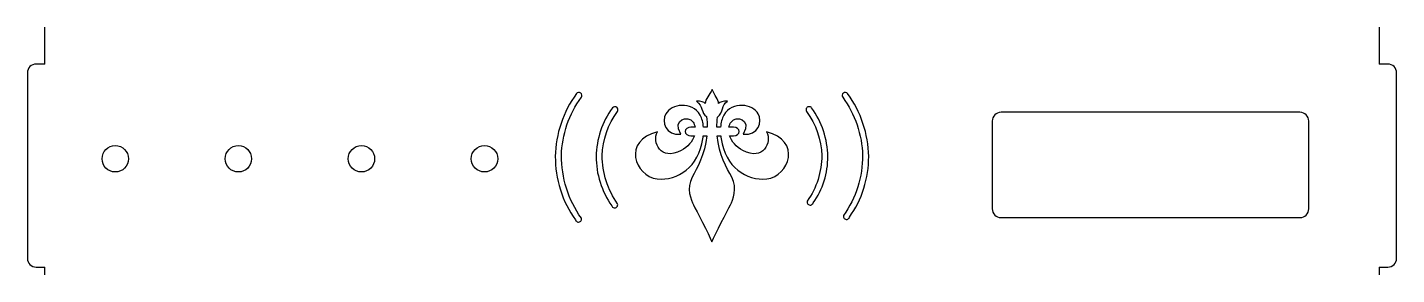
# Model space of a CAD drawing. Extents: x -13.2 to 6.2, y 7.9 to 11.4.
import ezdxf

# ---------------------------------------------------------------- set-up
doc = ezdxf.new("R2010")
doc.units = 0
doc.layers.get('0').update_dxf_attribs({"linetype": 'CONTINUOUS'})

msp = doc.modelspace()

# ---------------------------------------------------------------- linework, layer by layer
at = {"color": 7, "linetype": 'CONTINUOUS'}
for p, q in [((-13, 10.916), (-13, 11.439)), ((5.97, 11.439), (5.97, 10.916)), ((-13, 10.916), (-13.125, 10.916)), ((6.095, 10.916), (5.97, 10.916)), ((-13.25, 10.791), (-13.25, 8.149)), ((6.22, 8.149), (6.22, 10.791)), ((4.845, 10.228), (0.595, 10.228)), ((-3.755, 10.016), (-3.814, 10.016)), ((-3.583, 10.016), (-3.637, 10.016)), ((-3.392, 10.016), (-3.445, 10.016)), ((-3.211, 10.016), (-3.275, 10.016)), ((0.47, 10.103), (0.47, 8.853)), ((4.97, 8.853), (4.97, 10.103)), ((-3.814, 9.895), (-3.765, 9.895)), ((-3.639, 9.895), (-3.589, 9.895)), ((-3.441, 9.895), (-3.391, 9.895)), ((-3.264, 9.895), (-3.211, 9.895)), ((0.595, 8.728), (4.845, 8.728)), ((-13.125, 8.024), (-13, 8.024)), ((-13, 7.915), (-13, 8.024)), ((5.97, 8.024), (6.095, 8.024)), ((5.97, 8.024), (5.97, 7.915))]:
    msp.add_line(p, q, dxfattribs=at)
for centre in [(-12, 9.566), (-10.25, 9.566), (-8.5, 9.566), (-6.75, 9.566)]:
    msp.add_circle(centre, 0.188, dxfattribs=at)
for centre, radius, start, end in [((-13.125, 10.791), 0.125, 90, 180), ((6.095, 10.791), 0.125, 0, 90), ((-5.408, 10.468), 0.0436, 323.3824, 143.3824), ((-1.621, 10.468), 0.0436, 36.6176, 216.6176), ((-4.895, 10.265), 0.0436, 323.3823, 143.3823), ((-2.134, 10.265), 0.0436, 36.6177, 216.6177), ((0.595, 10.103), 0.125, 90, 180), ((4.845, 10.103), 0.125, 0, 90), ((-2.119, 8.95), 0.0436, 162.4495, 342.4495), ((-4.899, 8.911), 0.0436, 197.5505, 17.5505), ((0.595, 8.853), 0.125, 180, 270), ((4.845, 8.853), 0.125, 270, 0), ((-5.414, 8.708), 0.0436, 197.5505, 17.5505), ((-1.603, 8.746), 0.0436, 162.4495, 342.4495), ((-13.125, 8.149), 0.125, 180, 270), ((6.095, 8.149), 0.125, 270, 0)]:
    msp.add_arc(centre, radius, start, end, dxfattribs=at)
for points in [[(-3.514, 10.553), (-3.552, 10.474), (-3.61, 10.419), (-3.61, 10.354)], [(-3.421, 10.354), (-3.421, 10.407), (-3.478, 10.473), (-3.514, 10.553)], [(-5.443, 10.494), (-5.631, 10.242), (-5.739, 9.915), (-5.743, 9.601)], [(-5.655, 9.614), (-5.65, 9.906), (-5.547, 10.208), (-5.373, 10.442)], [(-3.683, 10.189), (-3.798, 10.391), (-4.101, 10.349), (-4.17, 10.207)], [(-3.61, 10.354), (-3.626, 10.376), (-3.676, 10.388), (-3.737, 10.386)], [(-3.737, 10.386), (-3.64, 10.323), (-3.67, 10.216), (-3.593, 10.167)], [(-3.436, 10.16), (-3.349, 10.232), (-3.384, 10.332), (-3.295, 10.386)], [(-3.295, 10.386), (-3.356, 10.388), (-3.405, 10.376), (-3.421, 10.354)], [(-2.859, 10.207), (-2.928, 10.349), (-3.232, 10.391), (-3.346, 10.189)], [(-1.656, 10.442), (-1.483, 10.208), (-1.38, 9.906), (-1.374, 9.614)], [(-1.287, 9.601), (-1.291, 9.915), (-1.399, 10.242), (-1.586, 10.494)], [(-4.93, 10.291), (-5.076, 10.096), (-5.159, 9.842), (-5.162, 9.599)], [(-5.075, 9.612), (-5.07, 9.833), (-4.992, 10.062), (-4.86, 10.239)], [(-4.17, 10.207), (-4.234, 10.096), (-4.176, 9.889), (-3.957, 9.918)], [(-3.957, 9.918), (-4.086, 10.135), (-3.854, 10.189), (-3.785, 10.09)], [(-3.637, 10.016), (-3.642, 10.08), (-3.655, 10.14), (-3.683, 10.189)], [(-3.593, 10.167), (-3.586, 10.114), (-3.584, 10.064), (-3.583, 10.016)], [(-3.445, 10.016), (-3.445, 10.062), (-3.442, 10.11), (-3.436, 10.16)], [(-3.346, 10.189), (-3.374, 10.14), (-3.388, 10.08), (-3.392, 10.016)], [(-3.244, 10.09), (-3.175, 10.189), (-2.943, 10.135), (-3.073, 9.918)], [(-3.073, 9.918), (-2.854, 9.889), (-2.796, 10.096), (-2.859, 10.207)], [(-2.169, 10.239), (-2.038, 10.062), (-1.96, 9.833), (-1.955, 9.612)], [(-1.868, 9.599), (-1.871, 9.842), (-1.954, 10.096), (-2.099, 10.291)], [(-4.291, 9.951), (-4.79, 9.828), (-4.617, 9.317), (-4.294, 9.28)], [(-3.954, 9.684), (-4.246, 9.53), (-4.372, 9.801), (-4.291, 9.951)], [(-3.814, 10.016), (-3.86, 10.016), (-3.898, 9.989), (-3.898, 9.955)], [(-3.898, 9.955), (-3.898, 9.922), (-3.86, 9.895), (-3.814, 9.895)], [(-3.785, 10.09), (-3.77, 10.067), (-3.76, 10.042), (-3.755, 10.016)], [(-3.275, 10.016), (-3.27, 10.042), (-3.26, 10.067), (-3.244, 10.09)], [(-3.127, 9.955), (-3.127, 9.989), (-3.164, 10.016), (-3.211, 10.016)], [(-3.211, 9.895), (-3.164, 9.895), (-3.127, 9.922), (-3.127, 9.955)], [(-2.739, 9.951), (-2.658, 9.801), (-2.784, 9.53), (-3.076, 9.684)], [(-2.736, 9.28), (-2.413, 9.317), (-2.239, 9.828), (-2.739, 9.951)], [(-4.294, 9.28), (-4.005, 9.247), (-3.701, 9.449), (-3.644, 9.852)], [(-3.765, 9.895), (-3.793, 9.813), (-3.859, 9.733), (-3.954, 9.684)], [(-3.589, 9.895), (-3.615, 9.623), (-3.729, 9.431), (-3.796, 9.306)], [(-3.644, 9.852), (-3.642, 9.866), (-3.64, 9.88), (-3.639, 9.895)], [(-3.235, 9.306), (-3.303, 9.432), (-3.416, 9.622), (-3.441, 9.895)], [(-3.391, 9.895), (-3.389, 9.88), (-3.388, 9.866), (-3.386, 9.852)], [(-3.386, 9.852), (-3.328, 9.449), (-3.025, 9.247), (-2.736, 9.28)], [(-3.076, 9.684), (-3.171, 9.733), (-3.237, 9.813), (-3.264, 9.895)], [(-5.743, 9.601), (-5.747, 9.284), (-5.642, 8.952), (-5.456, 8.695)], [(-5.373, 8.721), (-5.556, 8.974), (-5.659, 9.302), (-5.655, 9.614)], [(-5.162, 9.599), (-5.165, 9.354), (-5.084, 9.097), (-4.94, 8.898)], [(-4.857, 8.924), (-4.998, 9.119), (-5.078, 9.372), (-5.075, 9.612)], [(-1.955, 9.612), (-1.953, 9.385), (-2.028, 9.147), (-2.161, 8.963)], [(-2.077, 8.937), (-1.942, 9.124), (-1.865, 9.368), (-1.868, 9.599)], [(-1.374, 9.614), (-1.371, 9.316), (-1.47, 9.002), (-1.645, 8.76)], [(-1.562, 8.733), (-1.384, 8.979), (-1.283, 9.298), (-1.287, 9.601)], [(-3.796, 9.306), (-3.884, 9.142), (-3.813, 8.981), (-3.778, 8.909)], [(-3.253, 8.909), (-3.218, 8.981), (-3.147, 9.142), (-3.235, 9.306)], [(-3.778, 8.909), (-3.739, 8.827), (-3.562, 8.497), (-3.516, 8.384)], [(-3.516, 8.384), (-3.471, 8.497), (-3.293, 8.827), (-3.253, 8.909)]]:
    msp.add_open_spline(points, degree=3, dxfattribs=at)

doc.saveas('drawing.dxf')
